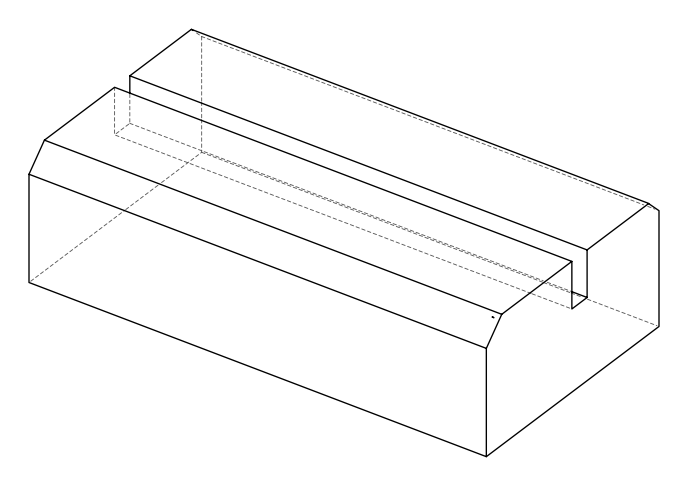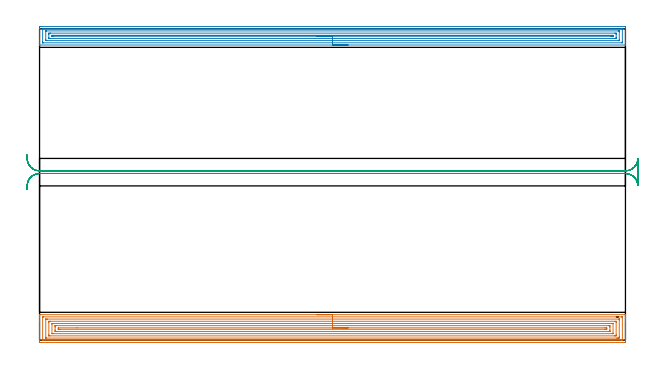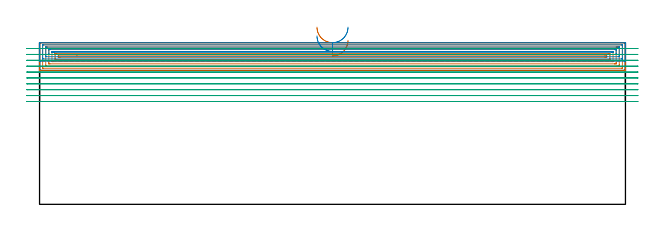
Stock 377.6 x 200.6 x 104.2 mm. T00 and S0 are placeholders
(PLAN: 3 operations, 1 tool changes, 53.4 min)
(1 AREA_MILL | FG_CHAMFER_SURFACE | UGT0205_001 | 21.39 min | 60489 mm3)
(2 AREA_MILL_1 | FG_CHAMFER_SURFACE_1 | UGT0205_001 | 15.29 min | 26733 mm3)
(3 MILL_RECTANGULAR_SLOT | SLOT_RECTANGULAR | NXT0201_012 | Follow Part, ap 4, ae 75% | 16.67 min | 253372 mm3)
(TOOL UGT0205_001 | Chamfer Mill 20 x 3 x 45 deg. | D20 FL50 Z2)
(TOOL NXT0201_012 | ENDMILL 16mm [2P460-1600-NA 1630] | D16 FL38 Z6)
(OP 1 AREA_MILL)
G17 G21 G94 G90
T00 M6
G54
G17 G0 G90 X178.8 Y16.398 S1061 M3
G43 Z114.2 H0
Z114.198
G94 G1 X178.838 Z113.327 F250.
X178.952 Z112.462
X179.14 Z111.61
X179.403 Z110.778
X179.737 Z109.972
X180.139 Z109.198
X180.608 Z108.462
X181.139 Z107.77
X181.729 Z107.127
X182.372 Z106.538
X183.064 Z106.007
X183.8 Z105.538
X184.574 Z105.135
X185.38 Z104.801
X186.212 Z104.539
X187.063 Z104.35
X187.928 Z104.236
X188.8 Z104.198
X377.421 Y16.4 Z104.2
X377.59 Y16.397 Z104.188
X377.593 Y16.368 Z104.16
X377.6 Y15.978 Z103.778
Y15.699 Z103.499
Y14.988 Z102.783
Y13.745 Z101.542
Y12.327 Z100.123
Y-0.353 Z87.444
X377.596 Y-0.974 Z86.823
X377.592 Y-1.492 Z86.306
X377.498 Y-1.495 Z86.303
X376.974 Y-1.5 Z86.3
X0.626
X0.259 Y-1.496 Z86.302
X0.01 Y-1.492 Z86.306
X0. Y-1.24 Z86.558
Y12.593 Z100.388
Y14.988 Z102.783
Y15.699 Z103.499
Y15.978 Z103.778
Y16.371 Z104.162
X0.01 Y16.392 Z104.183
X0.094 Y16.396 Z104.192
X0.132 Y16.398 Z104.195
X0.178 Y16.397 Z104.197
X188.8 Y16.398 Z104.198
Y14.984 Z102.784
X375.186 Y14.986 Z102.786
X375.409 Y14.985 Z102.785
X375.52 Y14.983 Z102.783
X375.573 Y14.979 Z102.779
X375.59 Y14.977 Z102.777
X375.592 Y14.959 Z102.759
X375.596 Y14.843 Z102.643
X375.6 Y14.577 Z102.377
X375.599 Y0.39 Z88.19
X375.592 Y-0.022 Z87.778
X375.59 Y-0.073 Z87.727
X375.573 Y-0.079 Z87.721
X375.52 Y-0.082 Z87.718
X375.409 Y-0.084 Z87.716
X375.186 Y-0.086 Z87.714
X2.414
X2.191 Y-0.085 Z87.715
X2.08 Y-0.083 Z87.717
X2.027 Y-0.079 Z87.721
X2.01 Y-0.077 Z87.723
X2.008 Y-0.058 Z87.742
X2.004 Y0.057 Z87.857
X2. Y0.323 Z88.123
X2.001 Y14.51 Z102.31
X2.008 Y14.922 Z102.722
X2.01 Y14.972 Z102.772
X2.028 Y14.976 Z102.776
X2.081 Y14.979 Z102.779
X2.192 Y14.981 Z102.781
X2.414 Y14.982 Z102.782
X188.8 Y14.984 Z102.784
Y13.57 Z101.37
X373.518 Y13.571 Z101.371
X373.562 Y13.57 Z101.37
X373.585 Y13.568 Z101.368
X373.59 Y13.566 Z101.366
X373.593 Y13.547 Z101.347
X373.597 Y13.414 Z101.214
X373.6 Y13.214 Z101.014
Y13.014 Z100.814
Y2.373 Z90.173
X373.595 Y1.686 Z89.486
X373.591 Y1.495 Z89.295
X373.569 Y1.335 Z89.135
X373.398 Y1.333 Z89.133
X372.863 Y1.33 Z89.13
X372.504 Y1.329 Z89.129
X371.971
X4.082
X4.038 Y1.33 Z89.13
X4.015 Y1.333 Z89.133
X4.01 Y1.334 Z89.134
X4.007 Y1.353 Z89.153
X4.002 Y1.486 Z89.286
X4. Y1.686 Z89.486
Y1.886 Z89.686
Y13.414 Z101.214
X4.003 Y13.481 Z101.281
X4.007 Y13.534 Z101.334
X4.011 Y13.562 Z101.362
X4.025 Y13.563 Z101.363
X4.202 Y13.565 Z101.365
X4.739 Y13.568 Z101.368
X5.096
X188.8 Y13.57 Z101.37
Y12.156 Z99.956
X370.888 Y12.157 Z99.957
X371.491 Y12.152 Z99.952
X371.556 Y12.15 Z99.95
X371.59 Y12.145 Z99.945
X371.592 Y12.097 Z99.897
X371.596 Y11.882 Z99.682
X371.6 Y11.451 Z99.251
Y3.47 Z91.27
X371.596 Y3.021 Z90.821
X371.592 Y2.802 Z90.602
X371.59 Y2.754 Z90.554
X371.541 Y2.75 Z90.55
X371.435 Y2.746 Z90.546
X370.716 Y2.743 Z90.543
X370.545
X6.712
X6.109 Y2.748 Z90.548
X6.044 Y2.75 Z90.55
X6.01 Y2.755 Z90.555
X6.008 Y2.803 Z90.603
X6.004 Y3.019 Z90.819
X6. Y3.45 Z91.25
Y11.43 Z99.23
X6.004 Y11.879 Z99.679
X6.008 Y12.098 Z99.898
X6.01 Y12.146 Z99.946
X6.062 Y12.149 Z99.949
X6.167 Y12.151 Z99.951
X6.884 Y12.154 Z99.954
X7.058
X188.8 Y12.156 Z99.956
Y10.741 Z98.541
X368.928 Y10.743 Z98.543
X369.119 Y10.742 Z98.542
X369.5 Y10.736 Z98.536
X369.591 Y10.733 Z98.533
X369.594 Y10.707 Z98.507
X369.598 Y10.649 Z98.449
X369.599 Y10.554 Z98.354
X369.6 Y4.567 Z92.367
X369.598 Y4.346 Z92.146
X369.593 Y4.181 Z91.981
X369.591 Y4.166 Z91.966
X369.539 Y4.162 Z91.962
X369.438 Y4.159 Z91.959
X369.31 Y4.157 Z91.957
X369.119
X8.672
X8.481 Y4.158 Z91.958
X8.099 Y4.164 Z91.964
X8.009 Y4.167 Z91.967
X8.006 Y4.193 Z91.993
X8.002 Y4.251 Z92.051
X8.001 Y4.346 Z92.146
X8. Y10.333 Z98.133
X8.004 Y10.554 Z98.354
X8.01 Y10.719 Z98.519
X8.013 Y10.733 Z98.533
X8.072 Y10.736 Z98.536
X8.171 Y10.739 Z98.539
X8.296 Y10.74 Z98.54
X8.484
X188.8 Y10.741 Z98.541
Y9.327 Z97.127
X366.588 Y9.328 Z97.128
X367.14 Y9.325 Z97.125
X367.488 Y9.322 Z97.122
X367.59 Y9.311 Z97.111
X367.596 Y9.215 Z97.015
X367.599 Y8.78 Z96.58
X367.6 Y8.324 Z96.124
Y6.551 Z94.351
X367.599 Y6.12 Z93.92
X367.596 Y5.668 Z93.468
X367.59 Y5.6 Z93.4
X367.582 Y5.578 Z93.378
X367.555 Y5.576 Z93.376
X367.417 Y5.574 Z93.374
X367.14 Y5.572 Z93.372
X366.8 Y5.571 Z93.371
X11.012 Y5.572 Z93.372
X10.46 Y5.575 Z93.375
X10.112 Y5.578 Z93.378
X10.01 Y5.589 Z93.389
X10.004 Y5.685 Z93.485
X10.001 Y6.12 Z93.92
X10. Y6.576 Z94.376
Y8.349 Z96.149
X10.001 Y8.78 Z96.58
X10.004 Y9.232 Z97.032
X10.01 Y9.3 Z97.1
X10.02 Y9.319 Z97.119
X10.048 Y9.321 Z97.121
X10.185 Y9.323 Z97.123
X10.46 Y9.325 Z97.125
X10.804 Y9.326 Z97.126
X188.8 Y9.327 Z97.127
Y7.913 Z95.713
X364.437 Y7.915 Z95.715
X365.332 Y7.913 Z95.713
X365.353 Y7.912 Z95.712
X365.59 Y7.893 Z95.693
X365.595 Y7.653 Z95.453
X365.59 Y7.007 Z94.807
X365.372 Y6.987 Z94.787
X365.353
X364.48 Y6.985 Z94.785
X13.141
X12.268 Y6.987 Z94.787
X12.247 Y6.988 Z94.788
X12.01 Y7.007 Z94.807
X12.005 Y7.247 Z95.047
X12.01 Y7.893 Z95.693
X12.231 Y7.91 Z95.71
X12.247
X24.103 Y7.912 Z95.712
X188.8 Y7.913 Z95.713
X189.671 Z95.751
X190.536 Z95.865
X191.388 Z96.054
X192.22 Z96.316
X193.026 Z96.65
X193.8 Z97.053
X194.536 Z97.522
X195.228 Z98.053
X195.871 Z98.642
X196.46 Z99.285
X196.991 Z99.977
X197.46 Z100.713
X197.863 Z101.487
X198.197 Z102.293
X198.459 Z103.125
X198.648 Z103.977
X198.762 Z104.842
X198.8 Z105.713
G0 Z114.2
M5
M2
(OP 2 AREA_MILL_1)
G17 G21 G94 G90
T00 M6
G54
G17 G0 G90 X198.8 Y190.2 S1061 M3
G43 Z114.2 H0
G94 G1 X198.762 Z113.328 F250.
X198.648 Z112.463
X198.459 Z111.612
X198.197 Z110.78
X197.863 Z109.974
X197.46 Z109.2
X196.992 Z108.464
X196.46 Z107.772
X195.871 Z107.129
X195.228 Z106.54
X194.536 Z106.008
X193.8 Z105.54
X193.026 Z105.137
X192.22 Z104.803
X191.388 Z104.541
X190.537 Z104.352
X189.672 Z104.238
X188.8 Z104.2
X0.179
X0.008 Y190.203 Z104.188
X0.006 Y190.21 Z104.181
X0.003 Y190.26 Z104.131
X0. Y190.68 Z103.72
Y190.975 Z103.425
Y191.69 Z102.705
Y192.94 Z101.457
Y194.366 Z100.029
Y201.235 Z93.163
X0.002 Y201.502 Z92.896
X0.007 Y202.092 Z92.306
X0.033 Y202.094 Z92.304
X0.626 Y202.1 Z92.3
X376.974
X377.271 Y202.097 Z92.302
X377.59 Y202.092 Z92.306
X377.6 Y201.769 Z92.629
Y193.474 Z100.921
Y192.048 Z102.348
Y191.69 Z102.705
Y190.975 Z103.425
Y190.68 Z103.72
X377.593 Y190.259 Z104.133
X377.59 Y190.203 Z104.188
X377.421 Y190.2 Z104.2
X188.8
Y191.614 Z102.786
X2.338
X2.185 Y191.616 Z102.784
X2.084 Y191.618 Z102.782
X2.011 Y191.621 Z102.779
X2.009 Y191.632 Z102.768
X2.005 Y191.69 Z102.71
X2.001 Y192.103 Z102.297
Y200.13 Z94.27
X2.007 Y200.61 Z93.79
X2.01 Y200.66 Z93.74
X2.016 Y200.679 Z93.721
X2.338 Y200.686 Z93.714
X375.262
X375.415 Y200.684 Z93.716
X375.516 Y200.682 Z93.718
X375.589 Y200.679 Z93.721
X375.591 Y200.668 Z93.732
X375.595 Y200.61 Z93.79
X375.599 Y200.197 Z94.203
Y192.17 Z102.23
X375.593 Y191.69 Z102.71
X375.59 Y191.64 Z102.76
X375.584 Y191.621 Z102.779
X375.262 Y191.614 Z102.786
X188.8
Y193.028 Z101.372
X4.648 Y193.029 Z101.371
X4.202 Y193.032 Z101.368
X4.054 Y193.035 Z101.365
X4.01 Y193.037 Z101.363
X4.006 Y193.138 Z101.262
X4.002 Y193.273 Z101.127
X4.001 Y193.474 Z100.926
X4. Y193.676 Z100.724
X4.001 Y198.826 Z95.574
X4.002 Y199.025 Z95.375
X4.01 Y199.228 Z95.172
X4.016 Y199.265 Z95.135
X4.036 Y199.267 Z95.133
X4.09 Y199.27 Z95.13
X4.202 Y199.271 Z95.129
X372.952
X373.398 Y199.268 Z95.132
X373.546 Y199.265 Z95.135
X373.59 Y199.262 Z95.138
X373.594 Y199.162 Z95.238
X373.598 Y199.027 Z95.373
X373.599 Y198.826 Z95.574
X373.6 Y198.624 Z95.776
X373.599 Y193.474 Z100.926
X373.598 Y193.275 Z101.125
X373.59 Y193.072 Z101.328
X373.584 Y193.035 Z101.365
X373.565 Y193.033 Z101.367
X373.51 Y193.03 Z101.37
X373.398 Y193.029 Z101.371
X188.8 Y193.028 Z101.372
Y194.443 Z99.957
X6.807
X6.057 Y194.448 Z99.952
X6.019 Y194.449 Z99.951
X6.01 Y194.487 Z99.913
X6.005 Y194.595 Z99.805
X6.002 Y194.813 Z99.587
X6. Y197.032 Z97.368
X6.002 Y197.483 Z96.917
X6.005 Y197.703 Z96.697
X6.01 Y197.813 Z96.587
X6.02 Y197.851 Z96.549
X6.071 Y197.853 Z96.547
X6.884 Y197.857 Z96.543
X6.961
X370.793
X371.543 Y197.852 Z96.548
X371.581 Y197.851 Z96.549
X371.59 Y197.813 Z96.587
X371.595 Y197.705 Z96.695
X371.598 Y197.487 Z96.913
X371.6 Y197.052 Z97.348
Y195.268 Z99.132
X371.598 Y194.817 Z99.583
X371.595 Y194.597 Z99.803
X371.59 Y194.487 Z99.913
X371.58 Y194.449 Z99.951
X371.529 Y194.447 Z99.953
X370.716 Y194.443 Z99.957
X370.639
X188.8
Y195.857 Z98.543
X8.672 Y195.858 Z98.542
X8.067 Y195.861 Z98.539
X8.025 Y195.864 Z98.536
X8.01 Y195.87 Z98.53
X8.004 Y195.925 Z98.475
X8.002 Y196.15 Z98.25
X8.003 Y196.318 Z98.082
X8.007 Y196.401 Z97.999
X8.01 Y196.436 Z97.964
X8.085 Y196.438 Z97.962
X8.379 Y196.442 Z97.958
X8.672 Y196.443 Z97.957
X9.272
X368.928 Y196.442 Z97.958
X369.533 Y196.439 Z97.961
X369.575 Y196.436 Z97.964
X369.59 Y196.43 Z97.97
X369.596 Y196.375 Z98.025
X369.598 Y196.15 Z98.25
X369.597 Y195.983 Z98.417
X369.593 Y195.899 Z98.501
X369.59 Y195.864 Z98.536
X369.516 Y195.862 Z98.538
X369.221 Y195.858 Z98.542
X368.928 Y195.857 Z98.543
X368.328
X188.8
X187.928 Z98.581
X187.064 Z98.695
X186.212 Z98.884
X185.38 Z99.146
X184.574 Z99.48
X183.8 Z99.883
X183.064 Z100.352
X182.372 Z100.883
X181.729 Z101.472
X181.14 Z102.115
X180.609 Z102.807
X180.14 Z103.543
X179.737 Z104.317
X179.403 Z105.123
X179.141 Z105.955
X178.952 Z106.807
X178.838 Z107.672
X178.8 Z108.543
G0 Z114.2
M5
M2
(OP 3 MILL_RECTANGULAR_SLOT)
G17 G21 G94 G90
T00 M6
G54
G17 G0 G90 X-8.23 Y97.103 S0 M3
G43 Z114.2 H1
Z100.41
G94 G1 X-7.97 Y100.092 F250.
G2 X0. Y107.4 R8. F500.
G1 X377.6
G2 X385.59 Y99.8 R8.
G1 X385.6
Y116.7
X385.59
G2 X377.6 Y109.1 R8.
G1 X0.
G2 X-7.97 Y116.408 R8.
G1 X-8.23 Y119.397 F250.
G0 Y97.103 Z96.62
G1 X-7.97 Y100.092
G2 X0. Y107.4 R8. F500.
G1 X377.6
G2 X385.59 Y99.8 R8.
G1 Y116.7
G2 X377.6 Y109.1 R8.
G1 X0.
G2 X-7.97 Y116.408 R8.
G1 X-8.23 Y119.397 F250.
G0 Y97.103 Z92.83
G1 X-7.97 Y100.092
G2 X0. Y107.4 R8. F500.
G1 X377.6
G2 X385.59 Y99.8 R8.
G1 X385.6
Y116.7
X385.59
G2 X377.6 Y109.1 R8.
G1 X0.
G2 X-7.97 Y116.408 R8.
G1 X-8.23 Y119.397 F250.
G0 Y97.103 Z89.04
G1 X-7.97 Y100.092
G2 X0. Y107.4 R8. F500.
G1 X377.6
G2 X385.59 Y99.8 R8.
G1 X385.6
Y116.7
X385.59
G2 X377.6 Y109.1 R8.
G1 X0.
G2 X-7.97 Y116.408 R8.
G1 X-8.23 Y119.397 F250.
G0 Y97.103 Z85.25
G1 X-7.97 Y100.092
G2 X0. Y107.4 R8. F500.
G1 X377.6
G2 X385.59 Y99.8 R8.
G1 X385.6
Y116.7
X385.59
G2 X377.6 Y109.1 R8.
G1 X0.
G2 X-7.97 Y116.408 R8.
G1 X-8.23 Y119.397 F250.
G0 Y97.103 Z81.46
G1 X-7.97 Y100.092
G2 X0. Y107.4 R8. F500.
G1 X377.6
G2 X385.59 Y99.8 R8.
G1 X385.6
Y116.7
X385.59
G2 X377.6 Y109.1 R8.
G1 X0.
G2 X-7.97 Y116.408 R8.
G1 X-8.23 Y119.397 F250.
G0 Y97.103 Z77.67
G1 X-7.97 Y100.092
G2 X0. Y107.4 R8. F500.
G1 X377.6
G2 X385.59 Y99.8 R8.
G1 X385.6
Y116.7
X385.59
G2 X377.6 Y109.1 R8.
G1 X0.
G2 X-7.97 Y116.408 R8.
G1 X-8.23 Y119.397 F250.
G0 Y97.103 Z73.88
G1 X-7.97 Y100.092
G2 X0. Y107.4 R8. F500.
G1 X377.6
G2 X385.59 Y99.8 R8.
G1 X385.6
Y116.7
X385.59
G2 X377.6 Y109.1 R8.
G1 X0.
G2 X-7.97 Y116.408 R8.
G1 X-8.23 Y119.397 F250.
G0 Y97.103 Z70.09
G1 X-7.97 Y100.092
G2 X0. Y107.4 R8. F500.
G1 X377.6
G2 X385.59 Y99.8 R8.
G1 X385.6
Y116.7
X385.59
G2 X377.6 Y109.1 R8.
G1 X0.
G2 X-7.97 Y116.408 R8.
G1 X-8.23 Y119.397 F250.
G0 Y97.103 Z66.3
G1 X-7.97 Y100.092
G2 X0. Y107.4 R8. F500.
G1 X377.6
G2 X385.59 Y99.8 R8.
G1 X385.6
Y116.7
X385.59
G2 X377.6 Y109.1 R8.
G1 X0.
G2 X-7.97 Y116.408 R8.
G1 X-8.23 Y119.397 F250.
G0 Z114.2
M5
M2
